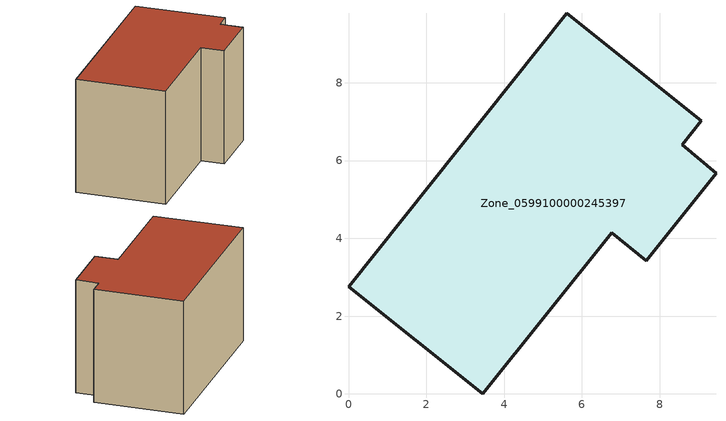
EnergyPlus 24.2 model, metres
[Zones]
Zone_0599100000245397
 floor ground (C_G): 8.58,6.41 9.45,5.68 7.66,3.43 6.77,4.14 3.45,0 0,2.76 5.62,9.79 9.07,7.03 z0.43
 wall outside (C_F): 5.62,9.79 0,2.76 3.45,0 6.77,4.14 7.66,3.43 9.45,5.68 8.58,6.41 9.07,7.03 5.62,9.79 z0.43:6.18
 roof outside (C_R): 8.58,6.41 9.07,7.03 5.62,9.79 0,2.76 3.45,0 6.77,4.14 7.66,3.43 9.45,5.68 z6.18
[BUILDING]
Pand.0599100000245397: North Axis=0; Terrain=City; Loads Convergence Tolerance Value=0.04; Temperature Convergence Tolerance Value=0.4; Solar Distribution=FullExterior; Maximum Number of Warmup Days=25; Minimum Number of Warmup Days=1
[Site:Location]
Rotterdam.The.Hague.AP_ZH_NLD Design_Conditions: Latitude=51.96; Longitude=4.45; Time Zone=1; Elevation=-4.5
[SITE:GROUNDTEMPERATURE:BUILDINGSURFACE]
18, 18, 18, 18, 18, 18, 18, 18, 18, 18, 18, 18
[MATERIAL] Thermal Absorptance=0.9; Solar Absorptance=0.7; Visible Absorptance=0.7
Name | Roughness | Thickness | Conductivity | Density | Specific Heat
G.TC.1946-1964 | MediumSmooth | 0.15 | 1 | 540 | 1210
F.TC.1946-1964 | Rough | 0.3 | 0.857143 | 1920 | 840
R.TC.1946-1964 | MediumRough | 0.2 | 0.235294 | 1500 | 1000
[CONSTRUCTION]
C_G: G.TC.1946-1964
C_F: F.TC.1946-1964
C_R: R.TC.1946-1964
[ZONE]
Zone_0599100000245397: Type=1; Multiplier=1; Ceiling Height=Autocalculate; Volume=Autocalculate; Floor Area=autocalculate; Part of Total Floor Area=Yes
[ZONEINFILTRATION:DESIGNFLOWRATE]
Infil_Zone_0599100000245397: Zone or ZoneList or Space or SpaceList=Zone_0599100000245397; Schedule=AlwaysOn; Design Flow Rate Calculation Method=Flow/Area; Flow Rate per Floor Area=0.003; Constant Term Coefficient=1; Temperature Term Coefficient=0; Velocity Term Coefficient=0; Velocity Squared Term Coefficient=0
[HVACTEMPLATE:ZONE:IDEALLOADSAIRSYSTEM]
Zone_0599100000245397: Maximum Heating Supply Air Temperature=50; Minimum Cooling Supply Air Temperature=13; Maximum Heating Supply Air Humidity Ratio=0.0156; Minimum Cooling Supply Air Humidity Ratio=0.0077; Heating Limit=NoLimit; Cooling Limit=NoLimit; Dehumidification Control Type=ConstantSensibleHeatRatio; Cooling Sensible Heat Ratio=0.7; Dehumidification Setpoint=60; Humidification Control Type=None; Humidification Setpoint=30; Outdoor Air Method=None; Outdoor Air Flow Rate per Person=0.00944; Outdoor Air Flow Rate per Zone Floor Area=0; Outdoor Air Flow Rate per Zone=0; Demand Controlled Ventilation Type=None; Outdoor Air Economizer Type=NoEconomizer; Heat Recovery Type=None; Sensible Heat Recovery Effectiveness=0.7; Latent Heat Recovery Effectiveness=0.65
[ZONECONTROL:THERMOSTAT]
ThermostatControl_Zone_0599100000245397: Zone or ZoneList=Zone_0599100000245397; Control Type Schedule=DualSetpointControlType; Control 1=Thermostat_Zone_0599100000245397; Temperature Difference Between Cutout And Setpoint=0
[THERMOSTATSETPOINT:DUALSETPOINT]
Thermostat_Zone_0599100000245397: Heating Setpoint Temperature Schedule=HeatingSetpoint_Zone_0599100000245397; Cooling Setpoint Temperature Schedule=CoolingSetpoint_Zone_0599100000245397
[SCHEDULE:COMPACT]
HeatingSetpoint_Zone_0599100000245397: Through: 12/31, For: AllDays, Until: 24:00, 21
CoolingSetpoint_Zone_0599100000245397: Through: 12/31, For: AllDays, Until: 24:00, 24
DualSetpointControlType: Through: 12/31, For: AllDays, Until: 24:00, 4
AlwaysOn: Through: 12/31, For: AllDays, Until: 24:00, 1
